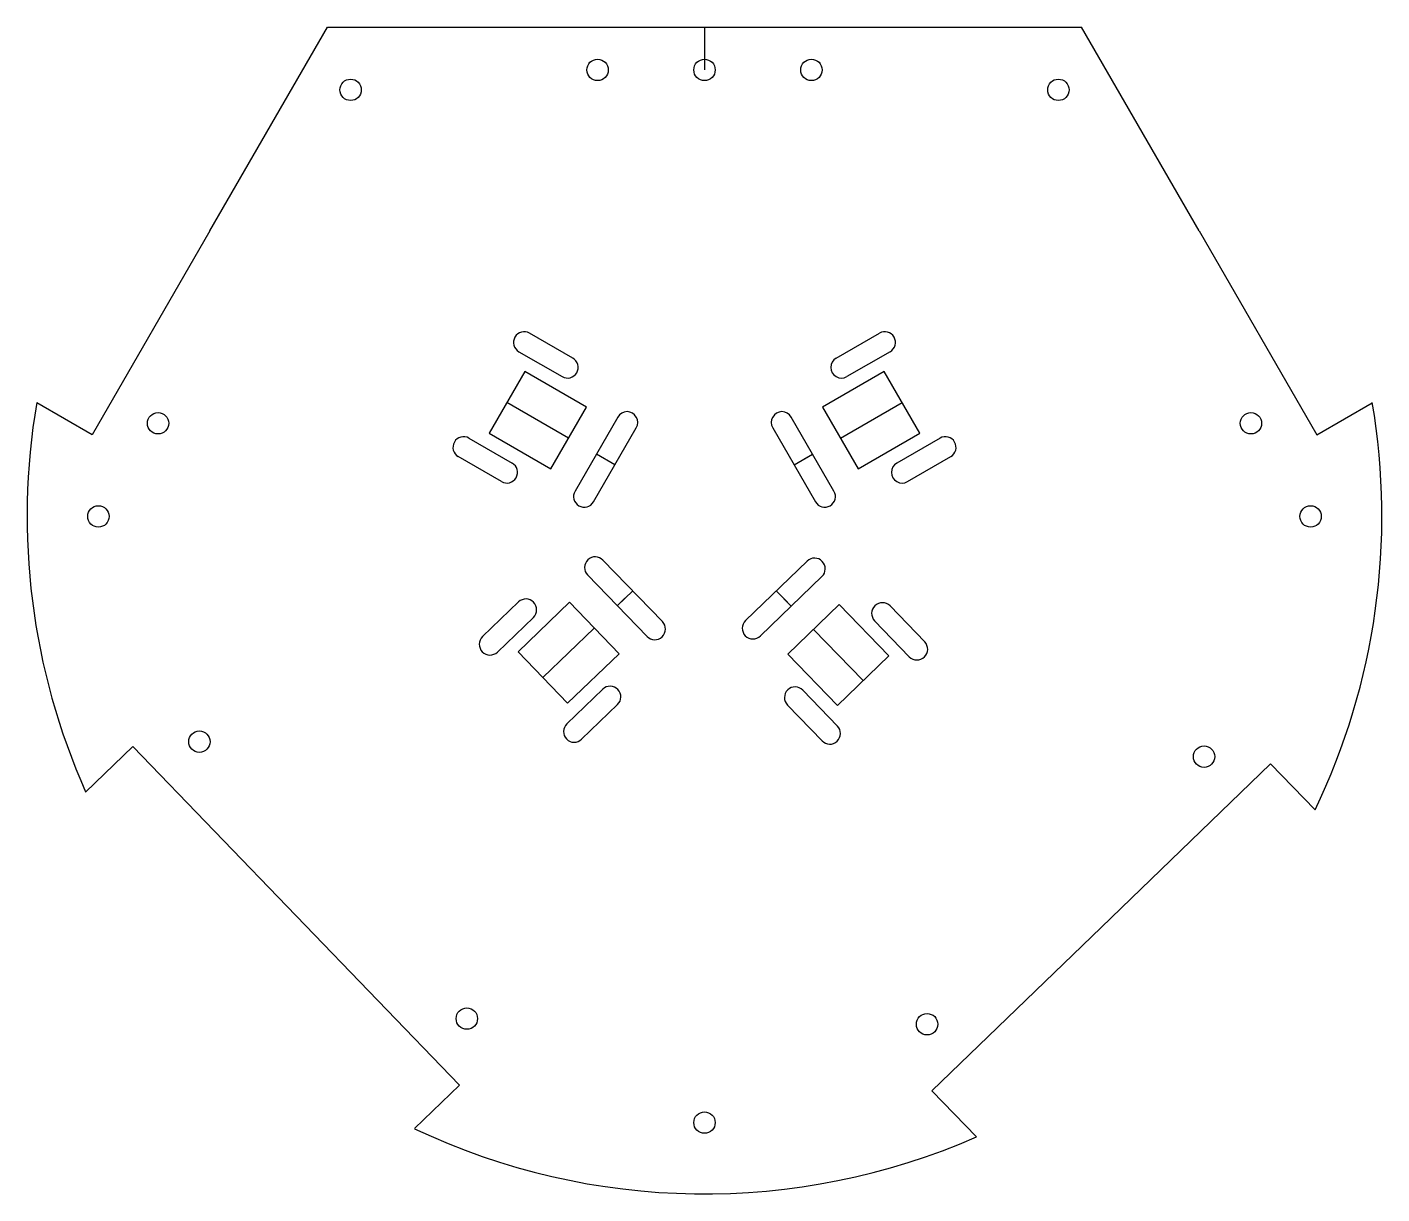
# Model space of a CAD drawing. Extents: x -95 to 95, y -95 to 69.
import ezdxf

# ---------------------------------------------------------------- set-up
doc = ezdxf.new("R2010")
doc.units = 0
doc.header["$MEASUREMENT"] = 0
doc.layers.add('MODELSKETCH_VISIBLE', color=7, linetype='CONTINUOUS')

msp = doc.modelspace()

# ---------------------------------------------------------------- linework, layer by layer
at = {"layer": 'MODELSKETCH_VISIBLE'}
for p, q in [((-69.37, 40.05), (-52.87, 68.63)), ((-52.87, 68.63), (52.87, 68.63)), ((0, 68.63), (0, 62.63)), ((69.37, 40.05), (52.87, 68.63)), ((-69.37, 40.05), (-85.87, 11.47)), ((69.37, 40.05), (85.87, 11.47)), ((-18.47, 22.21), (-24.53, 25.71)), ((18.47, 22.21), (24.53, 25.71)), ((-26.03, 23.11), (-19.97, 19.61)), ((26.03, 23.11), (19.97, 19.61)), ((-25.21, 20.33), (-30.21, 11.67)), ((-25.21, 20.33), (-30.21, 11.67)), ((-16.55, 15.33), (-25.21, 20.33)), ((25.21, 20.33), (16.55, 15.33)), ((30.21, 11.67), (25.21, 20.33)), ((30.21, 11.67), (25.21, 20.33)), ((-85.87, 11.47), (-93.65, 15.96)), ((-19.05, 11), (-27.71, 16)), ((-19.05, 11), (-27.71, 16)), ((-19.05, 11), (-27.71, 16)), ((-19.05, 11), (-27.71, 16)), ((-21.55, 6.67), (-16.55, 15.33)), ((16.55, 15.33), (21.55, 6.67)), ((19.05, 11), (27.71, 16)), ((19.05, 11), (27.71, 16)), ((19.05, 11), (27.71, 16)), ((19.05, 11), (27.71, 16)), ((85.87, 11.47), (93.65, 15.96)), ((-12.16, 13.95), (-18.16, 3.55)), ((-12.16, 13.95), (-18.16, 3.55)), ((18.16, 3.55), (12.16, 13.95)), ((18.16, 3.55), (12.16, 13.95)), ((-30.21, 11.67), (-21.55, 6.67)), ((-15.56, 2.05), (-9.56, 12.45)), ((9.56, 12.45), (15.56, 2.05)), ((21.55, 6.67), (30.21, 11.67)), ((-33.03, 10.99), (-26.97, 7.49)), ((33.03, 10.99), (26.97, 7.49)), ((-28.47, 4.89), (-34.53, 8.39)), ((-12.56, 7.25), (-15.16, 8.75)), ((-13.86, 8), (-15.16, 8.75)), ((-12.56, 7.25), (-15.16, 8.75)), ((-12.56, 7.25), (-15.16, 8.75)), ((12.56, 7.25), (15.16, 8.75)), ((12.56, 7.25), (15.16, 8.75)), ((12.56, 7.25), (15.16, 8.75)), ((13.86, 8), (15.16, 8.75)), ((28.47, 4.89), (34.53, 8.39)), ((-5.9, -14.75), (-14.24, -6.11)), ((14.39, -6.26), (5.76, -14.6)), ((-16.4, -8.2), (-8.06, -16.83)), ((-16.4, -8.2), (-8.06, -16.83)), ((7.84, -16.76), (16.47, -8.42)), ((7.84, -16.76), (16.47, -8.42)), ((-10.07, -10.43), (-12.23, -12.51)), ((-10.07, -10.43), (-12.23, -12.51)), ((-10.07, -10.43), (-12.23, -12.51)), ((10.07, -10.43), (12.16, -12.59)), ((10.07, -10.43), (12.16, -12.59)), ((10.07, -10.43), (12.16, -12.59)), ((-26.08, -11.99), (-31.12, -16.85)), ((-18.94, -12.04), (-26.13, -18.99)), ((-11.99, -19.24), (-18.94, -12.04)), ((-11.15, -11.47), (-12.23, -12.51)), ((11.11, -11.51), (12.16, -12.59)), ((18.88, -12.35), (11.69, -19.3)), ((25.83, -19.55), (18.88, -12.35)), ((26.02, -12.55), (30.88, -17.58)), ((-29.03, -19.01), (-24, -14.15)), ((28.72, -19.67), (23.86, -14.63)), ((-15.47, -15.64), (-22.66, -22.59)), ((-15.47, -15.64), (-22.66, -22.59)), ((-15.47, -15.64), (-22.66, -22.59)), ((-15.47, -15.64), (-22.66, -22.59)), ((15.28, -15.83), (22.23, -23.02)), ((15.28, -15.83), (22.23, -23.02)), ((15.28, -15.83), (22.23, -23.02)), ((15.28, -15.83), (22.23, -23.02)), ((-26.13, -18.99), (-19.19, -26.18)), ((-26.13, -18.99), (-19.19, -26.18)), ((-19.19, -26.18), (-11.99, -19.24)), ((11.69, -19.3), (18.63, -26.49)), ((18.63, -26.49), (25.83, -19.55)), ((18.63, -26.49), (25.83, -19.55)), ((-19.31, -29.08), (-14.27, -24.22)), ((18.65, -29.39), (13.79, -24.36)), ((-12.19, -26.38), (-17.23, -31.24)), ((11.63, -26.44), (16.49, -31.48)), ((-80.18, -32.26), (-86.79, -38.64)), ((-57.26, -56), (-80.18, -32.26)), ((55.64, -57.62), (79.38, -34.7)), ((79.38, -34.7), (85.62, -41.16)), ((-57.26, -56), (-34.34, -79.74)), ((55.64, -57.62), (31.9, -80.54)), ((-34.34, -79.74), (-40.67, -85.85)), ((31.9, -80.54), (38.14, -87.01))]:
    msp.add_line(p, q, dxfattribs=at)
for centre in [(-15, 62.63), (0, 62.63), (15, 62.63), (-49.63, 59.83), (49.63, 59.83), (-76.63, 13.07), (76.63, 13.07), (-85, 0), (85, 0), (-70.84, -31.58), (70.06, -33.68), (-33.33, -70.42), (31.22, -71.2), (0, -85)]:
    msp.add_circle(centre, 1.5, dxfattribs=at)
for centre, radius, start, end in [((-25.28, 24.41), 1.5, 60, 240), ((25.28, 24.41), 1.5, 300, 120), ((-19.22, 20.91), 1.5, 240, 60), ((19.22, 20.91), 1.5, 120, 300), ((0, 0), 95, 170.3264, 203.9987), ((0, 0), 95, 334.3264, 9.6736), ((-10.86, 13.2), 1.5, 330, 150), ((10.86, 13.2), 1.5, 30, 210), ((-33.78, 9.69), 1.5, 60, 240), ((33.78, 9.69), 1.5, 300, 120), ((-27.72, 6.19), 1.5, 240, 60), ((27.72, 6.19), 1.5, 120, 300), ((-16.86, 2.8), 1.5, 150, 330), ((16.86, 2.8), 1.5, 210, 30), ((-15.32, -7.16), 1.5, 44, 224), ((15.43, -7.34), 1.5, 314, 134), ((-25.04, -13.07), 1.5, 314, 134), ((24.94, -13.59), 1.5, 44, 224), ((-6.98, -15.79), 1.5, 224, 44), ((6.8, -15.68), 1.5, 134, 314), ((-30.08, -17.93), 1.5, 134, 314), ((29.8, -18.62), 1.5, 224, 44), ((-13.23, -25.3), 1.5, 314, 134), ((12.71, -25.4), 1.5, 44, 224), ((-18.27, -30.16), 1.5, 134, 314), ((17.57, -30.43), 1.5, 224, 44), ((0, 0), 95, 244.6523, 293.6736)]:
    msp.add_arc(centre, radius, start, end, dxfattribs=at)

doc.saveas('drawing.dxf')
